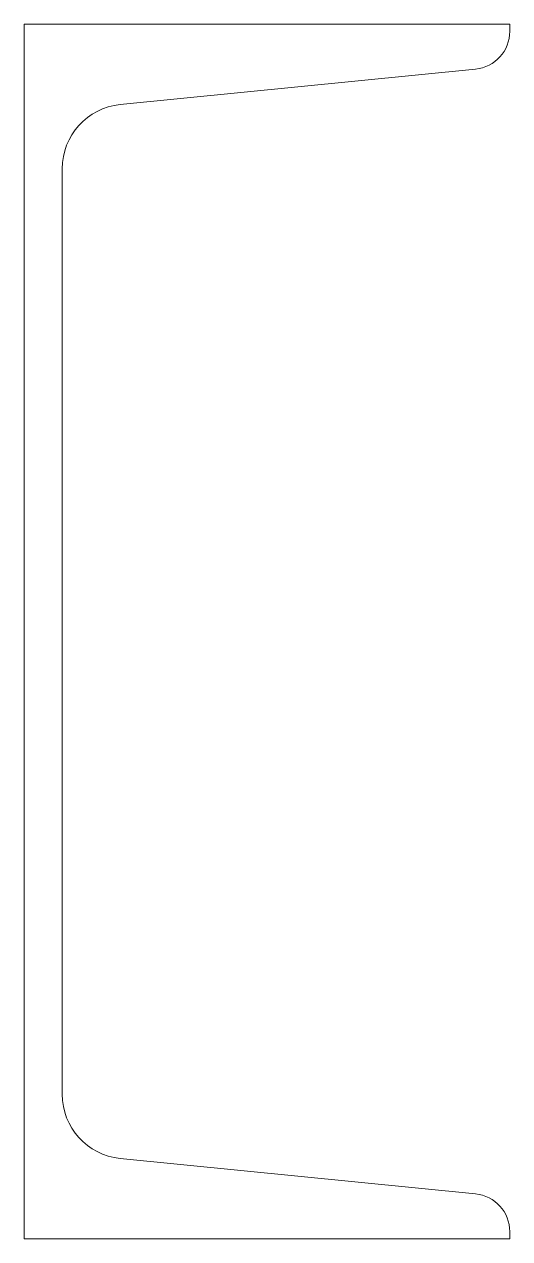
# Model space of a CAD drawing. Header units: millimetres. Extents: x 0 to 64, y 0 to 160.
import ezdxf

# ---------------------------------------------------------------- set-up
doc = ezdxf.new("R2010")
doc.units = ezdxf.units.MM
doc.header["$LTSCALE"] = 0.5
doc.layers.get('0').update_dxf_attribs({"color": 9, "lineweight": 15})

msp = doc.modelspace()

# ---------------------------------------------------------------- linework, layer by layer
at = {"ltscale": 0.5}
msp.add_lwpolyline([(12.65, 149.42), (59.5, 154.1, 0.385314), (64, 159.07), (64, 160), (0, 160), (0, 0), (64, 0), (64, 0.93, 0.385314), (59.5, 5.9), (12.65, 10.58, -0.385314), (5, 19.04), (5, 140.96, -0.385314)], format="xyb", close=True, dxfattribs=at)

doc.saveas('drawing.dxf')
